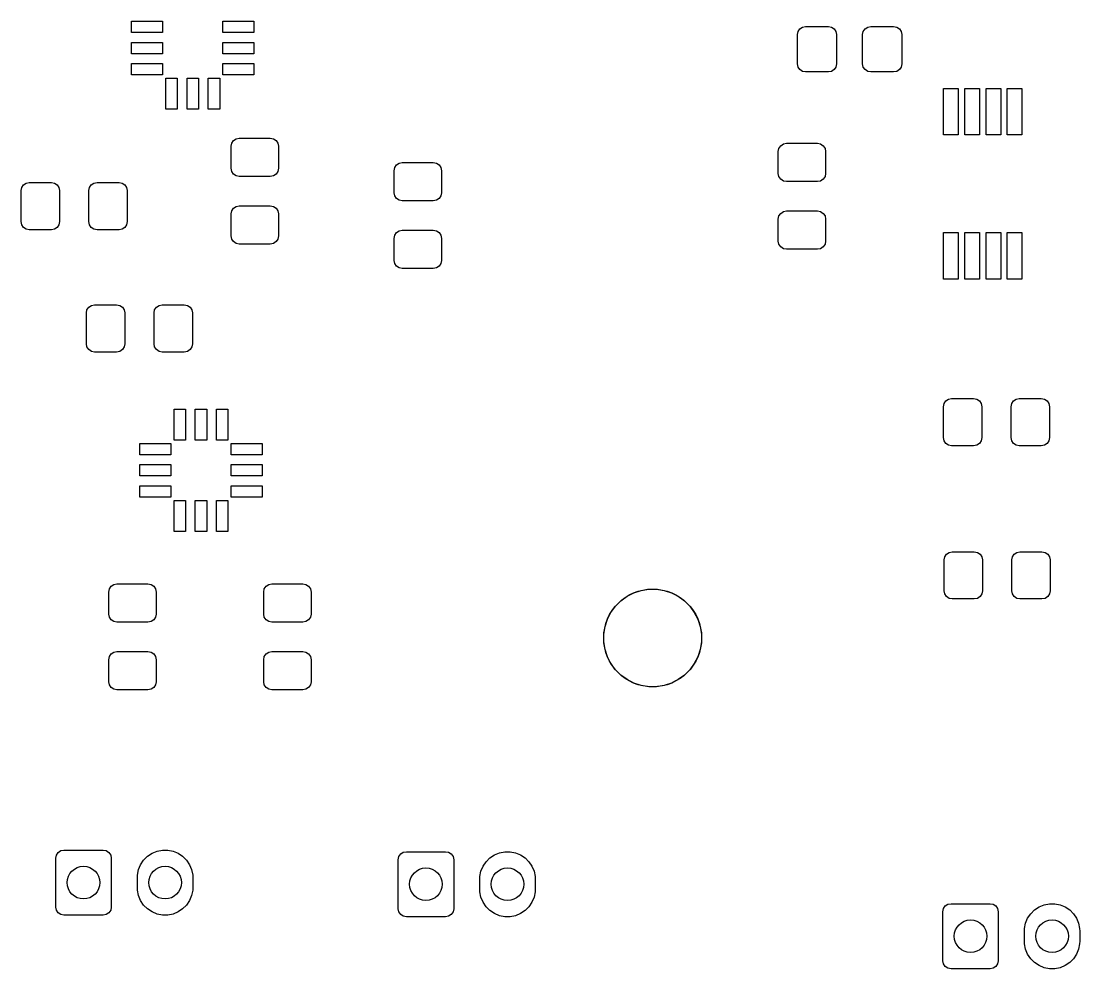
# Model space of a CAD drawing. Extents: x 2.21 to 8.82, y -5.68 to -2.98.
# Drawn here: x 2.297 to 3.575, y -5.569 to -4.424 of the extents above; entities that cross this region are included whole.
import ezdxf

# ---------------------------------------------------------------- set-up
doc = ezdxf.new("R2010")
doc.units = 0
doc.header["$MEASUREMENT"] = 0
doc.layers.add('BLACK', color=7, linetype='CONTINUOUS')

msp = doc.modelspace()

# ---------------------------------------------------------------- linework, layer by layer
at = {"layer": 'BLACK', "linetype": 'CONTINUOUS'}
for p, q in [((2.4301, -4.4382), (2.4301, -4.4244)), ((2.4301, -4.4244), (2.4675, -4.4244)), ((2.4675, -4.4244), (2.4675, -4.4382)), ((2.5404, -4.4382), (2.5404, -4.4244)), ((2.5404, -4.4244), (2.5778, -4.4244)), ((2.5778, -4.4244), (2.5778, -4.4382)), ((3.2346, -4.4368), (3.2367, -4.4336)), ((3.2367, -4.4336), (3.2399, -4.4315)), ((3.2399, -4.4315), (3.2437, -4.4307)), ((3.2437, -4.4307), (3.2713, -4.4307)), ((3.2713, -4.4307), (3.275, -4.4315)), ((3.275, -4.4315), (3.2782, -4.4336)), ((3.2782, -4.4336), (3.2804, -4.4368)), ((3.3133, -4.4368), (3.3155, -4.4336)), ((3.3155, -4.4336), (3.3187, -4.4315)), ((3.3187, -4.4315), (3.3224, -4.4307)), ((3.3224, -4.4307), (3.35, -4.4307)), ((3.35, -4.4307), (3.3538, -4.4315)), ((3.3538, -4.4315), (3.357, -4.4336)), ((3.357, -4.4336), (3.3591, -4.4368)), ((2.4675, -4.4382), (2.4301, -4.4382)), ((2.5778, -4.4382), (2.5404, -4.4382)), ((3.2339, -4.4406), (3.2346, -4.4368)), ((3.2339, -4.476), (3.2339, -4.4406)), ((3.2804, -4.4368), (3.2811, -4.4406)), ((3.2811, -4.4406), (3.2811, -4.476)), ((3.3126, -4.4406), (3.3133, -4.4368)), ((3.3126, -4.476), (3.3126, -4.4406)), ((3.3591, -4.4368), (3.3598, -4.4406)), ((3.3598, -4.4406), (3.3598, -4.476)), ((2.4301, -4.4638), (2.4301, -4.45)), ((2.4301, -4.45), (2.4675, -4.45)), ((2.4675, -4.45), (2.4675, -4.4638)), ((2.5404, -4.4638), (2.5404, -4.45)), ((2.5404, -4.45), (2.5778, -4.45)), ((2.5778, -4.45), (2.5778, -4.4638)), ((2.4675, -4.4638), (2.4301, -4.4638)), ((2.5778, -4.4638), (2.5404, -4.4638)), ((2.4301, -4.4894), (2.4301, -4.4756)), ((2.4301, -4.4756), (2.4675, -4.4756)), ((2.4675, -4.4756), (2.4675, -4.4894)), ((2.5404, -4.4894), (2.5404, -4.4756)), ((2.5404, -4.4756), (2.5778, -4.4756)), ((2.5778, -4.4756), (2.5778, -4.4894)), ((3.2346, -4.4798), (3.2339, -4.476)), ((3.2367, -4.4829), (3.2346, -4.4798)), ((3.2399, -4.4851), (3.2367, -4.4829)), ((3.2437, -4.4858), (3.2399, -4.4851)), ((3.2713, -4.4858), (3.2437, -4.4858)), ((3.275, -4.4851), (3.2713, -4.4858)), ((3.2782, -4.4829), (3.275, -4.4851)), ((3.2804, -4.4798), (3.2782, -4.4829)), ((3.2811, -4.476), (3.2804, -4.4798)), ((3.3133, -4.4798), (3.3126, -4.476)), ((3.3155, -4.4829), (3.3133, -4.4798)), ((3.3187, -4.4851), (3.3155, -4.4829)), ((3.3224, -4.4858), (3.3187, -4.4851)), ((3.35, -4.4858), (3.3224, -4.4858)), ((3.3538, -4.4851), (3.35, -4.4858)), ((3.357, -4.4829), (3.3538, -4.4851)), ((3.3591, -4.4798), (3.357, -4.4829)), ((3.3598, -4.476), (3.3591, -4.4798)), ((2.4675, -4.4894), (2.4301, -4.4894)), ((2.4715, -4.5307), (2.4715, -4.4933)), ((2.4715, -4.4933), (2.4852, -4.4933)), ((2.4852, -4.4933), (2.4852, -4.5307)), ((2.497, -4.5307), (2.497, -4.4933)), ((2.497, -4.4933), (2.5108, -4.4933)), ((2.5108, -4.4933), (2.5108, -4.5307)), ((2.5226, -4.5307), (2.5226, -4.4933)), ((2.5226, -4.4933), (2.5364, -4.4933)), ((2.5364, -4.4933), (2.5364, -4.5307)), ((2.5778, -4.4894), (2.5404, -4.4894)), ((3.4104, -4.5618), (3.4104, -4.5056)), ((3.4104, -4.5056), (3.4281, -4.5056)), ((3.4281, -4.5056), (3.4281, -4.5618)), ((3.436, -4.5618), (3.436, -4.5056)), ((3.436, -4.5056), (3.4537, -4.5056)), ((3.4537, -4.5056), (3.4537, -4.5618)), ((3.4616, -4.5618), (3.4616, -4.5056)), ((3.4616, -4.5056), (3.4793, -4.5056)), ((3.4793, -4.5056), (3.4793, -4.5618)), ((3.4872, -4.5618), (3.4872, -4.5056)), ((3.4872, -4.5056), (3.5049, -4.5056)), ((3.5049, -4.5056), (3.5049, -4.5618)), ((2.4852, -4.5307), (2.4715, -4.5307)), ((2.5108, -4.5307), (2.497, -4.5307)), ((2.5364, -4.5307), (2.5226, -4.5307)), ((3.4281, -4.5618), (3.4104, -4.5618)), ((3.4537, -4.5618), (3.436, -4.5618)), ((3.4793, -4.5618), (3.4616, -4.5618)), ((3.5049, -4.5618), (3.4872, -4.5618)), ((2.5502, -4.5755), (2.5509, -4.5717)), ((2.5509, -4.5717), (2.5531, -4.5685)), ((2.5531, -4.5685), (2.5563, -4.5664)), ((2.5563, -4.5664), (2.56, -4.5656)), ((2.56, -4.5656), (2.5974, -4.5656)), ((2.5974, -4.5656), (2.6012, -4.5664)), ((2.6012, -4.5664), (2.6044, -4.5685)), ((2.6044, -4.5685), (2.6065, -4.5717)), ((2.6065, -4.5717), (2.6073, -4.5755)), ((3.2116, -4.578), (3.2137, -4.5748)), ((3.2137, -4.5748), (3.2169, -4.5727)), ((3.2169, -4.5727), (3.2207, -4.5719)), ((3.2207, -4.5719), (3.2581, -4.5719)), ((3.2581, -4.5719), (3.2618, -4.5727)), ((3.2618, -4.5727), (3.265, -4.5748)), ((3.265, -4.5748), (3.2672, -4.578)), ((2.5502, -4.6021), (2.5502, -4.5755)), ((2.6073, -4.5755), (2.6073, -4.6021)), ((3.2108, -4.5818), (3.2116, -4.578)), ((3.2108, -4.6084), (3.2108, -4.5818)), ((3.2672, -4.578), (3.2679, -4.5818)), ((3.2679, -4.5818), (3.2679, -4.6084)), ((2.7478, -4.6013), (2.7499, -4.5981)), ((2.7499, -4.5981), (2.7531, -4.5959)), ((2.7531, -4.5959), (2.7569, -4.5952)), ((2.7569, -4.5952), (2.7943, -4.5952)), ((2.7943, -4.5952), (2.7981, -4.5959)), ((2.7981, -4.5959), (2.8013, -4.5981)), ((2.8013, -4.5981), (2.8034, -4.6013)), ((2.5509, -4.6058), (2.5502, -4.6021)), ((2.5531, -4.609), (2.5509, -4.6058)), ((2.5563, -4.6112), (2.5531, -4.609)), ((2.56, -4.6119), (2.5563, -4.6112)), ((2.5974, -4.6119), (2.56, -4.6119)), ((2.6012, -4.6112), (2.5974, -4.6119)), ((2.6044, -4.609), (2.6012, -4.6112)), ((2.6065, -4.6058), (2.6044, -4.609)), ((2.6073, -4.6021), (2.6065, -4.6058)), ((2.747, -4.605), (2.7478, -4.6013)), ((2.747, -4.6316), (2.747, -4.605)), ((2.8034, -4.6013), (2.8041, -4.605)), ((2.8041, -4.605), (2.8041, -4.6316)), ((3.2116, -4.6121), (3.2108, -4.6084)), ((3.2137, -4.6153), (3.2116, -4.6121)), ((3.2672, -4.6121), (3.265, -4.6153)), ((3.2679, -4.6084), (3.2672, -4.6121)), ((2.2968, -4.6291), (2.2975, -4.6254)), ((2.2975, -4.6254), (2.2996, -4.6222)), ((2.2996, -4.6222), (2.3028, -4.62)), ((2.3028, -4.62), (2.3066, -4.6193)), ((2.3066, -4.6193), (2.3332, -4.6193)), ((2.3332, -4.6193), (2.3369, -4.62)), ((2.3369, -4.62), (2.3401, -4.6222)), ((2.3401, -4.6222), (2.3423, -4.6254)), ((2.3423, -4.6254), (2.343, -4.6291)), ((2.3784, -4.6291), (2.3792, -4.6254)), ((2.3792, -4.6254), (2.3813, -4.6222)), ((2.3813, -4.6222), (2.3845, -4.62)), ((2.3845, -4.62), (2.3883, -4.6193)), ((2.3883, -4.6193), (2.4149, -4.6193)), ((2.4149, -4.6193), (2.4186, -4.62)), ((2.4186, -4.62), (2.4218, -4.6222)), ((2.4218, -4.6222), (2.424, -4.6254)), ((2.424, -4.6254), (2.4247, -4.6291)), ((3.2169, -4.6175), (3.2137, -4.6153)), ((3.2207, -4.6182), (3.2169, -4.6175)), ((3.2581, -4.6182), (3.2207, -4.6182)), ((3.2618, -4.6175), (3.2581, -4.6182)), ((3.265, -4.6153), (3.2618, -4.6175)), ((2.2968, -4.6665), (2.2968, -4.6291)), ((2.343, -4.6291), (2.343, -4.6665)), ((2.3784, -4.6665), (2.3784, -4.6291)), ((2.4247, -4.6291), (2.4247, -4.6665)), ((2.7478, -4.6354), (2.747, -4.6316)), ((2.7499, -4.6386), (2.7478, -4.6354)), ((2.7531, -4.6407), (2.7499, -4.6386)), ((2.8013, -4.6386), (2.7981, -4.6407)), ((2.8034, -4.6354), (2.8013, -4.6386)), ((2.8041, -4.6316), (2.8034, -4.6354)), ((2.5509, -4.6534), (2.5531, -4.6502)), ((2.5531, -4.6502), (2.5563, -4.6481)), ((2.5563, -4.6481), (2.56, -4.6473)), ((2.56, -4.6473), (2.5974, -4.6473)), ((2.5974, -4.6473), (2.6012, -4.6481)), ((2.6012, -4.6481), (2.6044, -4.6502)), ((2.6044, -4.6502), (2.6065, -4.6534)), ((2.7569, -4.6414), (2.7531, -4.6407)), ((2.7943, -4.6414), (2.7569, -4.6414)), ((2.7981, -4.6407), (2.7943, -4.6414)), ((2.5502, -4.6572), (2.5509, -4.6534)), ((2.5502, -4.6838), (2.5502, -4.6572)), ((2.6065, -4.6534), (2.6073, -4.6572)), ((2.6073, -4.6572), (2.6073, -4.6838)), ((3.2108, -4.6635), (3.2116, -4.6597)), ((3.2108, -4.6901), (3.2108, -4.6635)), ((3.2116, -4.6597), (3.2137, -4.6565)), ((3.2137, -4.6565), (3.2169, -4.6544)), ((3.2169, -4.6544), (3.2207, -4.6536)), ((3.2207, -4.6536), (3.2581, -4.6536)), ((3.2581, -4.6536), (3.2618, -4.6544)), ((3.2618, -4.6544), (3.265, -4.6565)), ((3.265, -4.6565), (3.2672, -4.6597)), ((3.2672, -4.6597), (3.2679, -4.6635)), ((3.2679, -4.6635), (3.2679, -4.6901)), ((2.2975, -4.6703), (2.2968, -4.6665)), ((2.2996, -4.6735), (2.2975, -4.6703)), ((2.3028, -4.6756), (2.2996, -4.6735)), ((2.3066, -4.6764), (2.3028, -4.6756)), ((2.3332, -4.6764), (2.3066, -4.6764)), ((2.3369, -4.6756), (2.3332, -4.6764)), ((2.3401, -4.6735), (2.3369, -4.6756)), ((2.3423, -4.6703), (2.3401, -4.6735)), ((2.343, -4.6665), (2.3423, -4.6703)), ((2.3792, -4.6703), (2.3784, -4.6665)), ((2.3813, -4.6735), (2.3792, -4.6703)), ((2.3845, -4.6756), (2.3813, -4.6735)), ((2.3883, -4.6764), (2.3845, -4.6756)), ((2.4149, -4.6764), (2.3883, -4.6764)), ((2.4186, -4.6756), (2.4149, -4.6764)), ((2.4218, -4.6735), (2.4186, -4.6756)), ((2.424, -4.6703), (2.4218, -4.6735)), ((2.4247, -4.6665), (2.424, -4.6703)), ((2.7499, -4.6798), (2.7531, -4.6776)), ((2.7531, -4.6776), (2.7569, -4.6769)), ((2.7569, -4.6769), (2.7943, -4.6769)), ((2.7943, -4.6769), (2.7981, -4.6776)), ((2.7981, -4.6776), (2.8013, -4.6798)), ((2.5509, -4.6875), (2.5502, -4.6838)), ((2.5531, -4.6907), (2.5509, -4.6875)), ((2.6065, -4.6875), (2.6044, -4.6907)), ((2.6073, -4.6838), (2.6065, -4.6875)), ((2.747, -4.6867), (2.7478, -4.6829)), ((2.747, -4.7133), (2.747, -4.6867)), ((2.7478, -4.6829), (2.7499, -4.6798)), ((2.8013, -4.6798), (2.8034, -4.6829)), ((2.8034, -4.6829), (2.8041, -4.6867)), ((2.8041, -4.6867), (2.8041, -4.7133)), ((3.2116, -4.6938), (3.2108, -4.6901)), ((3.2679, -4.6901), (3.2672, -4.6938)), ((3.4104, -4.7359), (3.4104, -4.6798)), ((3.4104, -4.6798), (3.4281, -4.6798)), ((3.4281, -4.6798), (3.4281, -4.7359)), ((3.436, -4.7359), (3.436, -4.6798)), ((3.436, -4.6798), (3.4537, -4.6798)), ((3.4537, -4.6798), (3.4537, -4.7359)), ((3.4616, -4.7359), (3.4616, -4.6798)), ((3.4616, -4.6798), (3.4793, -4.6798)), ((3.4793, -4.6798), (3.4793, -4.7359)), ((3.4872, -4.7359), (3.4872, -4.6798)), ((3.4872, -4.6798), (3.5049, -4.6798)), ((3.5049, -4.6798), (3.5049, -4.7359)), ((2.5563, -4.6929), (2.5531, -4.6907)), ((2.56, -4.6936), (2.5563, -4.6929)), ((2.5974, -4.6936), (2.56, -4.6936)), ((2.6012, -4.6929), (2.5974, -4.6936)), ((2.6044, -4.6907), (2.6012, -4.6929)), ((3.2137, -4.697), (3.2116, -4.6938)), ((3.2169, -4.6992), (3.2137, -4.697)), ((3.2207, -4.6999), (3.2169, -4.6992)), ((3.2581, -4.6999), (3.2207, -4.6999)), ((3.2618, -4.6992), (3.2581, -4.6999)), ((3.265, -4.697), (3.2618, -4.6992)), ((3.2672, -4.6938), (3.265, -4.697)), ((2.7478, -4.7171), (2.747, -4.7133)), ((2.8041, -4.7133), (2.8034, -4.7171)), ((2.7499, -4.7202), (2.7478, -4.7171)), ((2.7531, -4.7224), (2.7499, -4.7202)), ((2.7569, -4.7231), (2.7531, -4.7224)), ((2.7943, -4.7231), (2.7569, -4.7231)), ((2.7981, -4.7224), (2.7943, -4.7231)), ((2.8013, -4.7202), (2.7981, -4.7224)), ((2.8034, -4.7171), (2.8013, -4.7202)), ((3.4281, -4.7359), (3.4104, -4.7359)), ((3.4537, -4.7359), (3.436, -4.7359)), ((3.4793, -4.7359), (3.4616, -4.7359)), ((3.5049, -4.7359), (3.4872, -4.7359)), ((2.3816, -4.7677), (2.3853, -4.7669)), ((2.3853, -4.7669), (2.4119, -4.7669)), ((2.4119, -4.7669), (2.4157, -4.7677)), ((2.4633, -4.7677), (2.467, -4.7669)), ((2.467, -4.7669), (2.4936, -4.7669)), ((2.4936, -4.7669), (2.4974, -4.7677)), ((2.3755, -4.7768), (2.3762, -4.773)), ((2.3755, -4.8142), (2.3755, -4.7768)), ((2.3762, -4.773), (2.3784, -4.7698)), ((2.3784, -4.7698), (2.3816, -4.7677)), ((2.4157, -4.7677), (2.4189, -4.7698)), ((2.4189, -4.7698), (2.421, -4.773)), ((2.421, -4.773), (2.4218, -4.7768)), ((2.4218, -4.7768), (2.4218, -4.8142)), ((2.4572, -4.7768), (2.4579, -4.773)), ((2.4572, -4.8142), (2.4572, -4.7768)), ((2.4579, -4.773), (2.4601, -4.7698)), ((2.4601, -4.7698), (2.4633, -4.7677)), ((2.4974, -4.7677), (2.5006, -4.7698)), ((2.5006, -4.7698), (2.5027, -4.773)), ((2.5027, -4.773), (2.5034, -4.7768)), ((2.5034, -4.7768), (2.5034, -4.8142)), ((2.3762, -4.8179), (2.3755, -4.8142)), ((2.3784, -4.8211), (2.3762, -4.8179)), ((2.421, -4.8179), (2.4189, -4.8211)), ((2.4218, -4.8142), (2.421, -4.8179)), ((2.4579, -4.8179), (2.4572, -4.8142)), ((2.4601, -4.8211), (2.4579, -4.8179)), ((2.5027, -4.8179), (2.5006, -4.8211)), ((2.5034, -4.8142), (2.5027, -4.8179)), ((2.3816, -4.8233), (2.3784, -4.8211)), ((2.3853, -4.824), (2.3816, -4.8233)), ((2.4119, -4.824), (2.3853, -4.824)), ((2.4157, -4.8233), (2.4119, -4.824)), ((2.4189, -4.8211), (2.4157, -4.8233)), ((2.4633, -4.8233), (2.4601, -4.8211)), ((2.467, -4.824), (2.4633, -4.8233)), ((2.4936, -4.824), (2.467, -4.824)), ((2.4974, -4.8233), (2.4936, -4.824)), ((2.5006, -4.8211), (2.4974, -4.8233)), ((3.413, -4.883), (3.4162, -4.8809)), ((3.4162, -4.8809), (3.42, -4.8801)), ((3.42, -4.8801), (3.4466, -4.8801)), ((3.4466, -4.8801), (3.4503, -4.8809)), ((3.4503, -4.8809), (3.4535, -4.883)), ((3.4947, -4.883), (3.4979, -4.8809)), ((3.4979, -4.8809), (3.5017, -4.8801)), ((3.5017, -4.8801), (3.5282, -4.8801)), ((3.5282, -4.8801), (3.532, -4.8809)), ((3.532, -4.8809), (3.5352, -4.883)), ((2.4813, -4.9303), (2.4813, -4.8929)), ((2.4813, -4.8929), (2.4951, -4.8929)), ((2.4951, -4.8929), (2.4951, -4.9303)), ((2.5069, -4.9303), (2.5069, -4.8929)), ((2.5069, -4.8929), (2.5207, -4.8929)), ((2.5207, -4.8929), (2.5207, -4.9303)), ((2.5325, -4.9303), (2.5325, -4.8929)), ((2.5325, -4.8929), (2.5463, -4.8929)), ((2.5463, -4.8929), (2.5463, -4.9303)), ((3.4101, -4.89), (3.4109, -4.8862)), ((3.4101, -4.9274), (3.4101, -4.89)), ((3.4109, -4.8862), (3.413, -4.883)), ((3.4535, -4.883), (3.4556, -4.8862)), ((3.4556, -4.8862), (3.4564, -4.89)), ((3.4564, -4.89), (3.4564, -4.9274)), ((3.4918, -4.89), (3.4926, -4.8862)), ((3.4918, -4.9274), (3.4918, -4.89)), ((3.4926, -4.8862), (3.4947, -4.883)), ((3.5352, -4.883), (3.5373, -4.8862)), ((3.5373, -4.8862), (3.5381, -4.89)), ((3.5381, -4.89), (3.5381, -4.9274)), ((2.4951, -4.9303), (2.4813, -4.9303)), ((2.5207, -4.9303), (2.5069, -4.9303)), ((2.5463, -4.9303), (2.5325, -4.9303)), ((3.4109, -4.9311), (3.4101, -4.9274)), ((3.413, -4.9343), (3.4109, -4.9311)), ((3.4556, -4.9311), (3.4535, -4.9343)), ((3.4564, -4.9274), (3.4556, -4.9311)), ((3.4926, -4.9311), (3.4918, -4.9274)), ((3.4947, -4.9343), (3.4926, -4.9311)), ((3.5373, -4.9311), (3.5352, -4.9343)), ((3.5381, -4.9274), (3.5373, -4.9311)), ((2.44, -4.948), (2.44, -4.9343)), ((2.44, -4.9343), (2.4774, -4.9343)), ((2.4774, -4.9343), (2.4774, -4.948)), ((2.5502, -4.948), (2.5502, -4.9343)), ((2.5502, -4.9343), (2.5876, -4.9343)), ((2.5876, -4.9343), (2.5876, -4.948)), ((3.4162, -4.9365), (3.413, -4.9343)), ((3.42, -4.9372), (3.4162, -4.9365)), ((3.4466, -4.9372), (3.42, -4.9372)), ((3.4503, -4.9365), (3.4466, -4.9372)), ((3.4535, -4.9343), (3.4503, -4.9365)), ((3.4979, -4.9365), (3.4947, -4.9343)), ((3.5017, -4.9372), (3.4979, -4.9365)), ((3.5282, -4.9372), (3.5017, -4.9372)), ((3.532, -4.9365), (3.5282, -4.9372)), ((3.5352, -4.9343), (3.532, -4.9365)), ((2.4774, -4.948), (2.44, -4.948)), ((2.5876, -4.948), (2.5502, -4.948)), ((2.44, -4.9736), (2.44, -4.9598)), ((2.44, -4.9598), (2.4774, -4.9598)), ((2.4774, -4.9598), (2.4774, -4.9736)), ((2.5502, -4.9736), (2.5502, -4.9598)), ((2.5502, -4.9598), (2.5876, -4.9598)), ((2.5876, -4.9598), (2.5876, -4.9736)), ((2.4774, -4.9736), (2.44, -4.9736)), ((2.5876, -4.9736), (2.5502, -4.9736)), ((2.44, -4.9992), (2.44, -4.9854)), ((2.44, -4.9854), (2.4774, -4.9854)), ((2.4774, -4.9854), (2.4774, -4.9992)), ((2.5502, -4.9992), (2.5502, -4.9854)), ((2.5502, -4.9854), (2.5876, -4.9854)), ((2.5876, -4.9854), (2.5876, -4.9992)), ((2.4774, -4.9992), (2.44, -4.9992)), ((2.4813, -5.0406), (2.4813, -5.0031)), ((2.4813, -5.0031), (2.4951, -5.0031)), ((2.4951, -5.0031), (2.4951, -5.0406)), ((2.5069, -5.0406), (2.5069, -5.0031)), ((2.5069, -5.0031), (2.5207, -5.0031)), ((2.5207, -5.0031), (2.5207, -5.0406)), ((2.5325, -5.0406), (2.5325, -5.0031)), ((2.5325, -5.0031), (2.5463, -5.0031)), ((2.5463, -5.0031), (2.5463, -5.0406)), ((2.5876, -4.9992), (2.5502, -4.9992)), ((2.4951, -5.0406), (2.4813, -5.0406)), ((2.5207, -5.0406), (2.5069, -5.0406)), ((2.5463, -5.0406), (2.5325, -5.0406)), ((3.4109, -5.075), (3.4117, -5.0712)), ((3.4117, -5.0712), (3.4138, -5.068)), ((3.4138, -5.068), (3.417, -5.0659)), ((3.417, -5.0659), (3.4208, -5.0652)), ((3.4208, -5.0652), (3.4473, -5.0652)), ((3.4473, -5.0652), (3.4511, -5.0659)), ((3.4511, -5.0659), (3.4543, -5.068)), ((3.4543, -5.068), (3.4564, -5.0712)), ((3.4564, -5.0712), (3.4572, -5.075)), ((3.4926, -5.075), (3.4934, -5.0712)), ((3.4934, -5.0712), (3.4955, -5.068)), ((3.4955, -5.068), (3.4987, -5.0659)), ((3.4987, -5.0659), (3.5025, -5.0652)), ((3.5025, -5.0652), (3.529, -5.0652)), ((3.529, -5.0652), (3.5328, -5.0659)), ((3.5328, -5.0659), (3.536, -5.068)), ((3.536, -5.068), (3.5381, -5.0712)), ((3.5381, -5.0712), (3.5389, -5.075)), ((3.4109, -5.1124), (3.4109, -5.075)), ((3.4572, -5.075), (3.4572, -5.1124)), ((3.4926, -5.1124), (3.4926, -5.075)), ((3.5389, -5.075), (3.5389, -5.1124)), ((2.4026, -5.1139), (2.4033, -5.1101)), ((2.4033, -5.1101), (2.4054, -5.1069)), ((2.4054, -5.1069), (2.4086, -5.1048)), ((2.4086, -5.1048), (2.4124, -5.104)), ((2.4124, -5.104), (2.4498, -5.104)), ((2.4498, -5.104), (2.4536, -5.1048)), ((2.4536, -5.1048), (2.4568, -5.1069)), ((2.4568, -5.1069), (2.4589, -5.1101)), ((2.4589, -5.1101), (2.4596, -5.1139)), ((2.5896, -5.1139), (2.5903, -5.1101)), ((2.5903, -5.1101), (2.5924, -5.1069)), ((2.5924, -5.1069), (2.5956, -5.1048)), ((2.5956, -5.1048), (2.5994, -5.104)), ((2.5994, -5.104), (2.6368, -5.104)), ((2.6368, -5.104), (2.6406, -5.1048)), ((2.6406, -5.1048), (2.6438, -5.1069)), ((2.6438, -5.1069), (2.6459, -5.1101)), ((2.6459, -5.1101), (2.6467, -5.1139)), ((3.0365, -5.1147), (3.0453, -5.1119)), ((3.0453, -5.1119), (3.0544, -5.1104)), ((3.0544, -5.1104), (3.0637, -5.1104)), ((3.0637, -5.1104), (3.0728, -5.1119)), ((3.0728, -5.1119), (3.0817, -5.1147)), ((2.4026, -5.1405), (2.4026, -5.1139)), ((2.4596, -5.1139), (2.4596, -5.1405)), ((2.5896, -5.1405), (2.5896, -5.1139)), ((2.6467, -5.1139), (2.6467, -5.1405)), ((3.0141, -5.1309), (3.0207, -5.1244)), ((3.0207, -5.1244), (3.0282, -5.1189)), ((3.0282, -5.1189), (3.0365, -5.1147)), ((3.0817, -5.1147), (3.0899, -5.1189)), ((3.0899, -5.1189), (3.0974, -5.1244)), ((3.0974, -5.1244), (3.104, -5.1309)), ((3.4117, -5.1162), (3.4109, -5.1124)), ((3.4138, -5.1194), (3.4117, -5.1162)), ((3.417, -5.1215), (3.4138, -5.1194)), ((3.4208, -5.1222), (3.417, -5.1215)), ((3.4473, -5.1222), (3.4208, -5.1222)), ((3.4511, -5.1215), (3.4473, -5.1222)), ((3.4543, -5.1194), (3.4511, -5.1215)), ((3.4564, -5.1162), (3.4543, -5.1194)), ((3.4572, -5.1124), (3.4564, -5.1162)), ((3.4934, -5.1162), (3.4926, -5.1124)), ((3.4955, -5.1194), (3.4934, -5.1162)), ((3.4987, -5.1215), (3.4955, -5.1194)), ((3.5025, -5.1222), (3.4987, -5.1215)), ((3.529, -5.1222), (3.5025, -5.1222)), ((3.5328, -5.1215), (3.529, -5.1222)), ((3.536, -5.1194), (3.5328, -5.1215)), ((3.5381, -5.1162), (3.536, -5.1194)), ((3.5389, -5.1124), (3.5381, -5.1162)), ((3.0087, -5.1384), (3.0141, -5.1309)), ((3.104, -5.1309), (3.1094, -5.1384)), ((2.4033, -5.1442), (2.4026, -5.1405)), ((2.4054, -5.1474), (2.4033, -5.1442)), ((2.4086, -5.1495), (2.4054, -5.1474)), ((2.4124, -5.1503), (2.4086, -5.1495)), ((2.4498, -5.1503), (2.4124, -5.1503)), ((2.4536, -5.1495), (2.4498, -5.1503)), ((2.4568, -5.1474), (2.4536, -5.1495)), ((2.4589, -5.1442), (2.4568, -5.1474)), ((2.4596, -5.1405), (2.4589, -5.1442)), ((2.5903, -5.1442), (2.5896, -5.1405)), ((2.5924, -5.1474), (2.5903, -5.1442)), ((2.5956, -5.1495), (2.5924, -5.1474)), ((2.5994, -5.1503), (2.5956, -5.1495)), ((2.6368, -5.1503), (2.5994, -5.1503)), ((2.6406, -5.1495), (2.6368, -5.1503)), ((2.6438, -5.1474), (2.6406, -5.1495)), ((2.6459, -5.1442), (2.6438, -5.1474)), ((2.6467, -5.1405), (2.6459, -5.1442)), ((3.0016, -5.1555), (3.0045, -5.1467)), ((3.0045, -5.1467), (3.0087, -5.1384)), ((3.1094, -5.1384), (3.1136, -5.1467)), ((3.1136, -5.1467), (3.1165, -5.1555)), ((3.0002, -5.1647), (3.0016, -5.1555)), ((3.1165, -5.1555), (3.1179, -5.1647)), ((3.0002, -5.1739), (3.0002, -5.1647)), ((3.0016, -5.1831), (3.0002, -5.1739)), ((3.1179, -5.1739), (3.1165, -5.1831)), ((3.1179, -5.1647), (3.1179, -5.1739)), ((2.4033, -5.1918), (2.4054, -5.1886)), ((2.4054, -5.1886), (2.4086, -5.1865)), ((2.4086, -5.1865), (2.4124, -5.1857)), ((2.4124, -5.1857), (2.4498, -5.1857)), ((2.4498, -5.1857), (2.4536, -5.1865)), ((2.4536, -5.1865), (2.4568, -5.1886)), ((2.4568, -5.1886), (2.4589, -5.1918)), ((2.5903, -5.1918), (2.5924, -5.1886)), ((2.5924, -5.1886), (2.5956, -5.1865)), ((2.5956, -5.1865), (2.5994, -5.1857)), ((2.5994, -5.1857), (2.6368, -5.1857)), ((2.6368, -5.1857), (2.6406, -5.1865)), ((2.6406, -5.1865), (2.6438, -5.1886)), ((2.6438, -5.1886), (2.6459, -5.1918)), ((3.0045, -5.1919), (3.0016, -5.1831)), ((3.1165, -5.1831), (3.1136, -5.1919)), ((2.4026, -5.1956), (2.4033, -5.1918)), ((2.4026, -5.2221), (2.4026, -5.1956)), ((2.4589, -5.1918), (2.4596, -5.1956)), ((2.4596, -5.1956), (2.4596, -5.2221)), ((2.5896, -5.1956), (2.5903, -5.1918)), ((2.5896, -5.2221), (2.5896, -5.1956)), ((2.6459, -5.1918), (2.6467, -5.1956)), ((2.6467, -5.1956), (2.6467, -5.2221)), ((3.0087, -5.2001), (3.0045, -5.1919)), ((3.0141, -5.2076), (3.0087, -5.2001)), ((3.1094, -5.2001), (3.104, -5.2076)), ((3.1136, -5.1919), (3.1094, -5.2001)), ((3.0207, -5.2142), (3.0141, -5.2076)), ((3.0282, -5.2196), (3.0207, -5.2142)), ((3.0974, -5.2142), (3.0899, -5.2196)), ((3.104, -5.2076), (3.0974, -5.2142)), ((2.4033, -5.2259), (2.4026, -5.2221)), ((2.4054, -5.2291), (2.4033, -5.2259)), ((2.4589, -5.2259), (2.4568, -5.2291)), ((2.4596, -5.2221), (2.4589, -5.2259)), ((2.5903, -5.2259), (2.5896, -5.2221)), ((2.5924, -5.2291), (2.5903, -5.2259)), ((2.6459, -5.2259), (2.6438, -5.2291)), ((2.6467, -5.2221), (2.6459, -5.2259)), ((3.0365, -5.2239), (3.0282, -5.2196)), ((3.0453, -5.2267), (3.0365, -5.2239)), ((3.0544, -5.2282), (3.0453, -5.2267)), ((3.0728, -5.2267), (3.0637, -5.2282)), ((3.0817, -5.2239), (3.0728, -5.2267)), ((3.0899, -5.2196), (3.0817, -5.2239)), ((2.4086, -5.2312), (2.4054, -5.2291)), ((2.4124, -5.232), (2.4086, -5.2312)), ((2.4498, -5.232), (2.4124, -5.232)), ((2.4536, -5.2312), (2.4498, -5.232)), ((2.4568, -5.2291), (2.4536, -5.2312)), ((2.5956, -5.2312), (2.5924, -5.2291)), ((2.5994, -5.232), (2.5956, -5.2312)), ((2.6368, -5.232), (2.5994, -5.232)), ((2.6406, -5.2312), (2.6368, -5.232)), ((2.6438, -5.2291), (2.6406, -5.2312)), ((3.0637, -5.2282), (3.0544, -5.2282)), ((2.3386, -5.4352), (2.3393, -5.4315)), ((2.3393, -5.4315), (2.3415, -5.4283)), ((2.3415, -5.4283), (2.3447, -5.4261)), ((2.3447, -5.4261), (2.3484, -5.4254)), ((2.3484, -5.4254), (2.3957, -5.4254)), ((2.3957, -5.4254), (2.3994, -5.4261)), ((2.3994, -5.4261), (2.4026, -5.4283)), ((2.4026, -5.4283), (2.4048, -5.4315)), ((2.4048, -5.4315), (2.4055, -5.4352)), ((2.4492, -5.433), (2.4547, -5.4293)), ((2.4547, -5.4293), (2.4608, -5.4268)), ((2.4608, -5.4268), (2.4672, -5.4256)), ((2.4672, -5.4256), (2.4738, -5.4256)), ((2.4738, -5.4256), (2.4802, -5.4268)), ((2.4802, -5.4268), (2.4862, -5.4293)), ((2.4862, -5.4293), (2.4917, -5.433)), ((2.7527, -5.4334), (2.7549, -5.4302)), ((2.7549, -5.4302), (2.758, -5.4281)), ((2.758, -5.4281), (2.7618, -5.4274)), ((2.7618, -5.4274), (2.8091, -5.4274)), ((2.8091, -5.4274), (2.8128, -5.4281)), ((2.8128, -5.4281), (2.816, -5.4302)), ((2.816, -5.4302), (2.8181, -5.4334)), ((2.8626, -5.435), (2.8681, -5.4313)), ((2.8681, -5.4313), (2.8741, -5.4288)), ((2.8741, -5.4288), (2.8806, -5.4275)), ((2.8806, -5.4275), (2.8871, -5.4275)), ((2.8871, -5.4275), (2.8936, -5.4288)), ((2.8936, -5.4288), (2.8996, -5.4313)), ((2.8996, -5.4313), (2.9051, -5.435)), ((2.3386, -5.4943), (2.3386, -5.4352)), ((2.4055, -5.4352), (2.4055, -5.4943)), ((2.4384, -5.4491), (2.441, -5.4431)), ((2.441, -5.4431), (2.4446, -5.4376)), ((2.4446, -5.4376), (2.4492, -5.433)), ((2.4917, -5.433), (2.4963, -5.4376)), ((2.4963, -5.4376), (2.5, -5.4431)), ((2.5, -5.4431), (2.5025, -5.4491)), ((2.752, -5.4372), (2.7527, -5.4334)), ((2.752, -5.4963), (2.752, -5.4372)), ((2.8181, -5.4334), (2.8189, -5.4372)), ((2.8189, -5.4372), (2.8189, -5.4963)), ((2.8543, -5.4451), (2.858, -5.4396)), ((2.858, -5.4396), (2.8626, -5.435)), ((2.9051, -5.435), (2.9097, -5.4396)), ((2.9097, -5.4396), (2.9134, -5.4451)), ((2.437, -5.4589), (2.4372, -5.4556)), ((2.4372, -5.4556), (2.4384, -5.4491)), ((2.5025, -5.4491), (2.5038, -5.4556)), ((2.5038, -5.4556), (2.5039, -5.4589)), ((2.8506, -5.4575), (2.8518, -5.4511)), ((2.8518, -5.4511), (2.8543, -5.4451)), ((2.9134, -5.4451), (2.9159, -5.4511)), ((2.9159, -5.4511), (2.9172, -5.4575)), ((2.437, -5.4707), (2.437, -5.4589)), ((2.5039, -5.4589), (2.5039, -5.4707)), ((2.8504, -5.4608), (2.8506, -5.4575)), ((2.8504, -5.4726), (2.8504, -5.4608)), ((2.9172, -5.4575), (2.9173, -5.4608)), ((2.9173, -5.4608), (2.9173, -5.4726)), ((2.4372, -5.4739), (2.437, -5.4707)), ((2.4384, -5.4804), (2.4372, -5.4739)), ((2.441, -5.4864), (2.4384, -5.4804)), ((2.5025, -5.4804), (2.5, -5.4864)), ((2.5038, -5.4739), (2.5025, -5.4804)), ((2.5039, -5.4707), (2.5038, -5.4739)), ((2.8506, -5.4759), (2.8504, -5.4726)), ((2.8518, -5.4824), (2.8506, -5.4759)), ((2.8543, -5.4884), (2.8518, -5.4824)), ((2.9159, -5.4824), (2.9134, -5.4884)), ((2.9172, -5.4759), (2.9159, -5.4824)), ((2.9173, -5.4726), (2.9172, -5.4759)), ((2.3393, -5.4981), (2.3386, -5.4943)), ((2.4055, -5.4943), (2.4048, -5.4981)), ((2.4446, -5.4919), (2.441, -5.4864)), ((2.4492, -5.4965), (2.4446, -5.4919)), ((2.4963, -5.4919), (2.4917, -5.4965)), ((2.5, -5.4864), (2.4963, -5.4919)), ((2.858, -5.4939), (2.8543, -5.4884)), ((2.8626, -5.4985), (2.858, -5.4939)), ((2.9097, -5.4939), (2.9051, -5.4985)), ((2.9134, -5.4884), (2.9097, -5.4939)), ((3.4102, -5.4962), (3.4123, -5.493)), ((3.4123, -5.493), (3.4155, -5.4909)), ((3.4155, -5.4909), (3.4193, -5.4902)), ((3.4193, -5.4902), (3.4665, -5.4902)), ((3.4665, -5.4902), (3.4703, -5.4909)), ((3.4703, -5.4909), (3.4735, -5.493)), ((3.4735, -5.493), (3.4756, -5.4962)), ((3.5201, -5.4978), (3.5256, -5.4941)), ((3.5256, -5.4941), (3.5316, -5.4916)), ((3.5316, -5.4916), (3.5381, -5.4903)), ((3.5381, -5.4903), (3.5446, -5.4903)), ((3.5446, -5.4903), (3.5511, -5.4916)), ((3.5511, -5.4916), (3.5571, -5.4941)), ((3.5571, -5.4941), (3.5626, -5.4978)), ((2.3415, -5.5013), (2.3393, -5.4981)), ((2.3447, -5.5034), (2.3415, -5.5013)), ((2.3484, -5.5041), (2.3447, -5.5034)), ((2.3957, -5.5041), (2.3484, -5.5041)), ((2.3994, -5.5034), (2.3957, -5.5041)), ((2.4026, -5.5013), (2.3994, -5.5034)), ((2.4048, -5.4981), (2.4026, -5.5013)), ((2.4547, -5.5002), (2.4492, -5.4965)), ((2.4608, -5.5027), (2.4547, -5.5002)), ((2.4672, -5.504), (2.4608, -5.5027)), ((2.4738, -5.504), (2.4672, -5.504)), ((2.4802, -5.5027), (2.4738, -5.504)), ((2.4862, -5.5002), (2.4802, -5.5027)), ((2.4917, -5.4965), (2.4862, -5.5002)), ((2.7527, -5.5), (2.752, -5.4963)), ((2.7549, -5.5032), (2.7527, -5.5)), ((2.758, -5.5054), (2.7549, -5.5032)), ((2.7618, -5.5061), (2.758, -5.5054)), ((2.8091, -5.5061), (2.7618, -5.5061)), ((2.8128, -5.5054), (2.8091, -5.5061)), ((2.816, -5.5032), (2.8128, -5.5054)), ((2.8181, -5.5), (2.816, -5.5032)), ((2.8189, -5.4963), (2.8181, -5.5)), ((2.8681, -5.5022), (2.8626, -5.4985)), ((2.8741, -5.5047), (2.8681, -5.5022)), ((2.8806, -5.5059), (2.8741, -5.5047)), ((2.8871, -5.5059), (2.8806, -5.5059)), ((2.8936, -5.5047), (2.8871, -5.5059)), ((2.8996, -5.5022), (2.8936, -5.5047)), ((2.9051, -5.4985), (2.8996, -5.5022)), ((3.4094, -5.5), (3.4102, -5.4962)), ((3.4094, -5.5591), (3.4094, -5.5)), ((3.4756, -5.4962), (3.4764, -5.5)), ((3.4764, -5.5), (3.4764, -5.5591)), ((3.5093, -5.5139), (3.5118, -5.5078)), ((3.5118, -5.5078), (3.5155, -5.5024)), ((3.5155, -5.5024), (3.5201, -5.4978)), ((3.5626, -5.4978), (3.5672, -5.5024)), ((3.5672, -5.5024), (3.5709, -5.5078)), ((3.5709, -5.5078), (3.5734, -5.5139)), ((3.5079, -5.5236), (3.508, -5.5203)), ((3.508, -5.5203), (3.5093, -5.5139)), ((3.5734, -5.5139), (3.5746, -5.5203)), ((3.5746, -5.5203), (3.5748, -5.5236)), ((3.5079, -5.5354), (3.5079, -5.5236)), ((3.5748, -5.5236), (3.5748, -5.5354)), ((3.508, -5.5387), (3.5079, -5.5354)), ((3.5093, -5.5451), (3.508, -5.5387)), ((3.5118, -5.5512), (3.5093, -5.5451)), ((3.5734, -5.5451), (3.5709, -5.5512)), ((3.5746, -5.5387), (3.5734, -5.5451)), ((3.5748, -5.5354), (3.5746, -5.5387)), ((3.4102, -5.5628), (3.4094, -5.5591)), ((3.4764, -5.5591), (3.4756, -5.5628)), ((3.5155, -5.5567), (3.5118, -5.5512)), ((3.5201, -5.5613), (3.5155, -5.5567)), ((3.5672, -5.5567), (3.5626, -5.5613)), ((3.5709, -5.5512), (3.5672, -5.5567)), ((3.4123, -5.566), (3.4102, -5.5628)), ((3.4155, -5.5681), (3.4123, -5.566)), ((3.4193, -5.5689), (3.4155, -5.5681)), ((3.4665, -5.5689), (3.4193, -5.5689)), ((3.4703, -5.5681), (3.4665, -5.5689)), ((3.4735, -5.566), (3.4703, -5.5681)), ((3.4756, -5.5628), (3.4735, -5.566)), ((3.5256, -5.5649), (3.5201, -5.5613)), ((3.5316, -5.5675), (3.5256, -5.5649)), ((3.5381, -5.5687), (3.5316, -5.5675)), ((3.5446, -5.5687), (3.5381, -5.5687)), ((3.5511, -5.5675), (3.5446, -5.5687)), ((3.5571, -5.5649), (3.5511, -5.5675)), ((3.5626, -5.5613), (3.5571, -5.5649))]:
    msp.add_line(p, q, dxfattribs=at)
at = {"layer": 'BLACK'}
for centre, radius in [((3.0591, -5.1693), 0.0591), ((2.372, -5.4648), 0.0197), ((2.4705, -5.4648), 0.0197), ((2.7854, -5.4667), 0.0197), ((2.8839, -5.4667), 0.0197), ((3.4429, -5.5295), 0.0197), ((3.5413, -5.5295), 0.0197)]:
    msp.add_circle(centre, radius, dxfattribs=at)
at = {"layer": 'WHITE'}
for centre, radius in [((3.0591, -5.1693), 0.0591), ((2.372, -5.4648), 0.0197), ((2.4705, -5.4648), 0.0197), ((2.7854, -5.4667), 0.0197), ((2.8839, -5.4667), 0.0197), ((3.4429, -5.5295), 0.0197), ((3.5413, -5.5295), 0.0197)]:
    msp.add_circle(centre, radius, dxfattribs=at)

doc.saveas('drawing.dxf')
